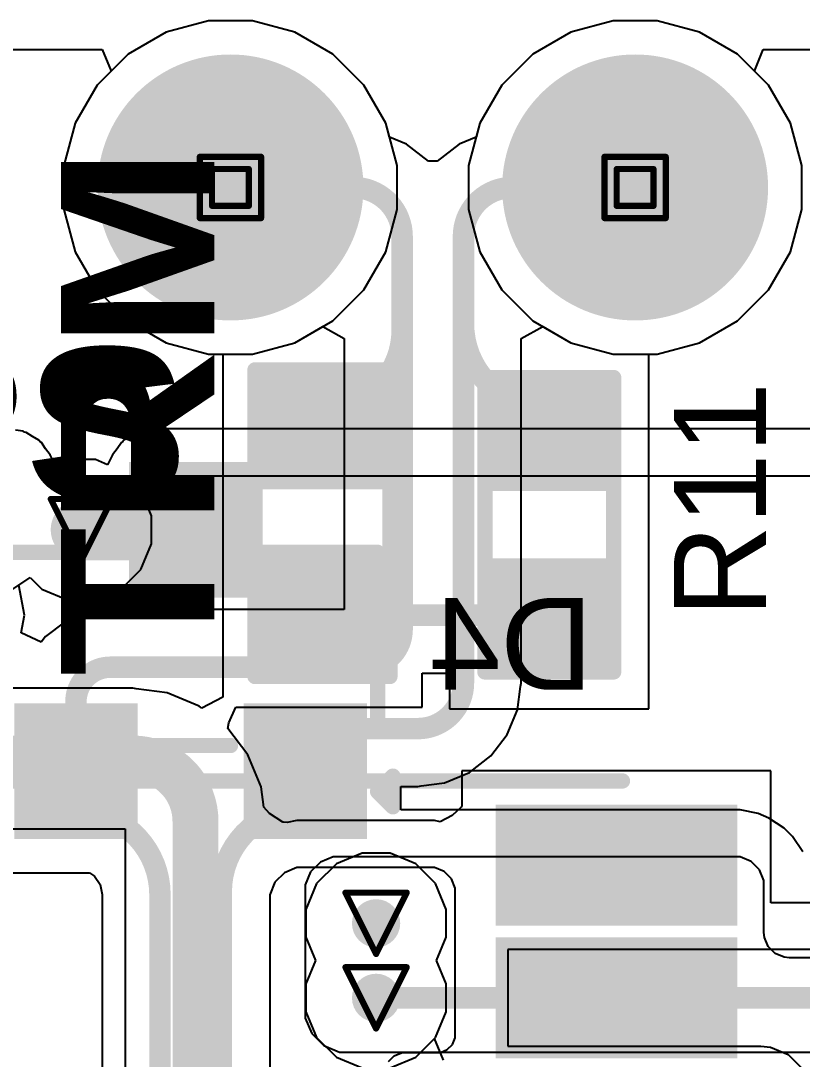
# Model space of a CAD drawing. Header units: inches. Extents: x -5 to 234, y -4 to 104.
# Drawn here: x 14.47 to 20.94, y 26.71 to 35.32 of the extents above; entities that cross this region are included whole.
import ezdxf

# ---------------------------------------------------------------- set-up
doc = ezdxf.new("R2010")
doc.units = ezdxf.units.IN
for name, color, linetype in [('Bottom Layer', 5, 'Continuous'), ('Bottom Overlay', 54, 'Continuous'), ('Bottom Paste', 16, 'Continuous'), ('Bottom Solder', 6, 'Continuous'), ('Drill Drawing', 1, 'Continuous'), ('GND', 16, 'Continuous'), ('Multi-Layer', 9, 'Continuous'), ('Pad Holes', 156, 'Continuous'), ('POWER', 76, 'Continuous'), ('Top Layer', 1, 'Continuous'), ('Top Overlay', 2, 'Continuous'), ('Top Paste', 8, 'Continuous'), ('Top Solder', 216, 'Continuous'), ('Via Holes', 16, 'Continuous')]:
    doc.layers.add(name, color=color, linetype=linetype)
doc.styles.add('Arial', font='', dxfattribs={"height": 0.2})
doc.styles.add('Arial Black_Bold', font='', dxfattribs={"height": 0.2})
doc.styles.get('Arial').set_extended_font_data('Arial')
doc.styles.get('Arial Black_Bold').set_extended_font_data('Arial Black', bold=True)

# ---------------------------------------------------------------- blocks, each defined once
blk = doc.blocks.new('S______B______11')
at = {"layer": 'Top Layer'}
for points in [[(-1.143, -0.4445), (-1.143, 0.4445), (-0.381, 0.4445), (-0.381, -0.4445)], [(0.381, -0.4445), (0.381, 0.4445), (1.143, 0.4445), (1.143, -0.4445)]]:
    blk.add_hatch(color=1, dxfattribs=at).paths.add_polyline_path(points)
at = {"layer": 'Top Paste'}
for points in [[(-1.143, -0.4445), (-1.143, 0.4445), (-0.381, 0.4445), (-0.381, -0.4445)], [(0.381, -0.4445), (0.381, 0.4445), (1.143, 0.4445), (1.143, -0.4445)]]:
    blk.add_hatch(color=8, dxfattribs=at).paths.add_polyline_path(points)
at = {"layer": 'Top Solder'}
for points in [[(-1.2446, -0.5461), (-1.2446, 0.5461), (-0.2794, 0.5461), (-0.2794, -0.5461)], [(0.2794, -0.5461), (0.2794, 0.5461), (1.2446, 0.5461), (1.2446, -0.5461)]]:
    blk.add_hatch(color=216, dxfattribs=at).paths.add_polyline_path(points)
at = {"layer": 'Top Overlay', "const_width": 0.127}
for points in [[(-1.27, -0.5588), (-1.27, 0.5588)], [(1.27, 0.5588), (-1.27, 0.5588)], [(1.27, -0.5588), (1.27, 0.5588)], [(1.27, -0.5588), (-1.27, -0.5588)]]:
    blk.add_lwpolyline(points, dxfattribs=at)
at = {"layer": 'Top Overlay', "const_width": 0.0635}
for points in [[(-1.30175, 0.5588, 1), (-1.23825, 0.5588, 1)], [(-1.30175, 0.5588, 1), (-1.23825, 0.5588, 1)], [(1.23825, 0.5588, 1), (1.30175, 0.5588, 1)], [(1.23825, 0.5588, 1), (1.30175, 0.5588, 1)], [(-1.30175, -0.5588, 1), (-1.23825, -0.5588, 1)], [(-1.30175, -0.5588, 1), (-1.23825, -0.5588, 1)], [(1.23825, -0.5588, 1), (1.30175, -0.5588, 1)], [(1.23825, -0.5588, 1), (1.30175, -0.5588, 1)]]:
    blk.add_lwpolyline(points, format="xyb", close=True, dxfattribs=at)
blk = doc.blocks.new('ATGM336H_6N_74_16')
at = {"layer": 'Top Layer'}
for points in [[(5.75, 4), (3.95, 4), (3.95, 4.8), (5.75, 4.8)], [(5.75, 2.9), (3.95, 2.9), (3.95, 3.7), (5.75, 3.7)]]:
    blk.add_hatch(color=1, dxfattribs=at).paths.add_polyline_path(points)
at = {"layer": 'Top Paste'}
for points in [[(5.75, 4), (3.95, 4), (3.95, 4.8), (5.75, 4.8)], [(5.75, 2.9), (3.95, 2.9), (3.95, 3.7), (5.75, 3.7)]]:
    blk.add_hatch(color=8, dxfattribs=at).paths.add_polyline_path(points)
at = {"layer": 'Top Solder'}
for points in [[(5.8516, 3.8984), (3.8484, 3.8984), (3.8484, 4.9016), (5.8516, 4.9016)], [(5.8516, 2.7984), (3.8484, 2.7984), (3.8484, 3.8016), (5.8516, 3.8016)]]:
    blk.add_hatch(color=216, dxfattribs=at).paths.add_polyline_path(points)
at = {"layer": 'Top Overlay', "const_width": 0.127}
blk.add_lwpolyline([(-4.9, 5.0968), (4.9, 5.0968)], dxfattribs=at)
at = {"layer": 'Top Overlay', "const_width": 0.0635}
blk.add_lwpolyline([(4.8683, 5.0968, 1), (4.9318, 5.0968, 1)], format="xyb", close=True, dxfattribs=at)
blk = doc.blocks.new('R___0603_56')
at = {"layer": 'Top Layer'}
for points in [[(-0.381, 0.4445), (-0.381, -0.4445), (-1.143, -0.4445), (-1.143, 0.4445)], [(1.143, 0.4445), (1.143, -0.4445), (0.381, -0.4445), (0.381, 0.4445)]]:
    blk.add_hatch(color=1, dxfattribs=at).paths.add_polyline_path(points)
at = {"layer": 'Top Paste'}
for points in [[(-0.381, 0.4445), (-0.381, -0.4445), (-1.143, -0.4445), (-1.143, 0.4445)], [(1.143, 0.4445), (1.143, -0.4445), (0.381, -0.4445), (0.381, 0.4445)]]:
    blk.add_hatch(color=8, dxfattribs=at).paths.add_polyline_path(points)
at = {"layer": 'Top Solder'}
for points in [[(-0.2794, 0.5461), (-0.2794, -0.5461), (-1.2446, -0.5461), (-1.2446, 0.5461)], [(1.2446, 0.5461), (1.2446, -0.5461), (0.2794, -0.5461), (0.2794, 0.5461)]]:
    blk.add_hatch(color=216, dxfattribs=at).paths.add_polyline_path(points)
at = {"layer": 'Top Overlay', "const_width": 0.127}
for points in [[(-1.2192, 0.5334), (-1.2192, -0.5334)], [(-1.2192, 0.5334), (1.2192, 0.5334)], [(1.2192, 0.5334), (1.2192, -0.5334)], [(-1.2192, -0.5334), (1.2192, -0.5334)]]:
    blk.add_lwpolyline(points, dxfattribs=at)
at = {"layer": 'Top Overlay', "const_width": 0.0635}
for points in [[(-1.25095, 0.5334, 1), (-1.18745, 0.5334, 1)], [(-1.25095, 0.5334, 1), (-1.18745, 0.5334, 1)], [(1.18745, 0.5334, 1), (1.25095, 0.5334, 1)], [(1.18745, 0.5334, 1), (1.25095, 0.5334, 1)], [(-1.25095, -0.5334, 1), (-1.18745, -0.5334, 1)], [(-1.25095, -0.5334, 1), (-1.18745, -0.5334, 1)], [(1.18745, -0.5334, 1), (1.25095, -0.5334, 1)], [(1.18745, -0.5334, 1), (1.25095, -0.5334, 1)]]:
    blk.add_lwpolyline(points, format="xyb", close=True, dxfattribs=at)
blk = doc.blocks.new('0_5___T____P___84')
at = {"layer": 'Bottom Layer'}
h = blk.add_hatch(color=5, dxfattribs=at)
edge = h.paths.add_edge_path()
edge.add_arc((0, 0), 1, 0, 360)
at = {"layer": 'Bottom Solder'}
h = blk.add_hatch(color=6, dxfattribs=at)
edge = h.paths.add_edge_path()
edge.add_arc((0, 0), 1.1016, 0, 360)
at = {"layer": 'GND'}
h = blk.add_hatch(color=16, dxfattribs=at)
edge = h.paths.add_edge_path()
edge.add_arc((0, 0), 1, 0, 360)
at = {"layer": 'Multi-Layer'}
h = blk.add_hatch(color=9, dxfattribs=at)
edge = h.paths.add_edge_path()
edge.add_arc((0, 0), 1, 0, 360)
at = {"layer": 'Pad Holes'}
h = blk.add_hatch(color=7, dxfattribs=at)
edge = h.paths.add_edge_path()
edge.add_arc((0, 0), 0.5, 0, 360)
at = {"layer": 'POWER'}
h = blk.add_hatch(color=76, dxfattribs=at)
edge = h.paths.add_edge_path()
edge.add_arc((0, 0), 1, 0, 360)
at = {"layer": 'Top Layer'}
h = blk.add_hatch(color=1, dxfattribs=at)
edge = h.paths.add_edge_path()
edge.add_arc((0, 0), 1, 0, 360)
at = {"layer": 'Top Solder'}
h = blk.add_hatch(color=216, dxfattribs=at)
edge = h.paths.add_edge_path()
edge.add_arc((0, 0), 1.1016, 0, 360)
blk = doc.blocks.new('0_5___T____P___85')
at = {"layer": 'Bottom Layer'}
h = blk.add_hatch(color=5, dxfattribs=at)
edge = h.paths.add_edge_path()
edge.add_arc((0, 0), 1, 0, 360)
at = {"layer": 'Bottom Solder'}
h = blk.add_hatch(color=6, dxfattribs=at)
edge = h.paths.add_edge_path()
edge.add_arc((0, 0), 1.1016, 0, 360)
at = {"layer": 'GND'}
h = blk.add_hatch(color=16, dxfattribs=at)
edge = h.paths.add_edge_path()
edge.add_arc((0, 0), 1, 0, 360)
at = {"layer": 'Multi-Layer'}
h = blk.add_hatch(color=9, dxfattribs=at)
edge = h.paths.add_edge_path()
edge.add_arc((0, 0), 1, 0, 360)
at = {"layer": 'Pad Holes'}
h = blk.add_hatch(color=7, dxfattribs=at)
edge = h.paths.add_edge_path()
edge.add_arc((0, 0), 0.5, 0, 360)
at = {"layer": 'POWER'}
h = blk.add_hatch(color=76, dxfattribs=at)
edge = h.paths.add_edge_path()
edge.add_arc((0, 0), 1, 0, 360)
at = {"layer": 'Top Layer'}
h = blk.add_hatch(color=1, dxfattribs=at)
edge = h.paths.add_edge_path()
edge.add_arc((0, 0), 1, 0, 360)
at = {"layer": 'Top Solder'}
h = blk.add_hatch(color=216, dxfattribs=at)
edge = h.paths.add_edge_path()
edge.add_arc((0, 0), 1.1016, 0, 360)
blk = doc.blocks.new('SOT_23_B_119')
at = {"layer": 'Bottom Layer'}
for points in [[(-1.36, 1.46), (-0.54, 1.46), (-0.54, 0.54), (-1.36, 0.54)], [(0.54, 1.46), (1.36, 1.46), (1.36, 0.54), (0.54, 0.54)], [(-0.41, -0.54), (0.41, -0.54), (0.41, -1.46), (-0.41, -1.46)]]:
    blk.add_hatch(color=5, dxfattribs=at).paths.add_polyline_path(points)
at = {"layer": 'Bottom Paste'}
for points in [[(-1.36, 1.46), (-0.54, 1.46), (-0.54, 0.54), (-1.36, 0.54)], [(0.54, 1.46), (1.36, 1.46), (1.36, 0.54), (0.54, 0.54)], [(-0.41, -0.54), (0.41, -0.54), (0.41, -1.46), (-0.41, -1.46)]]:
    blk.add_hatch(color=16, dxfattribs=at).paths.add_polyline_path(points)
at = {"layer": 'Bottom Solder'}
for points in [[(-1.4616, 1.5616), (-0.4384, 1.5616), (-0.4384, 0.4384), (-1.4616, 0.4384)], [(0.4384, 1.5616), (1.4616, 1.5616), (1.4616, 0.4384), (0.4384, 0.4384)], [(-0.5116, -0.4384), (0.5116, -0.4384), (0.5116, -1.5616), (-0.5116, -1.5616)]]:
    blk.add_hatch(color=6, dxfattribs=at).paths.add_polyline_path(points)
at = {"layer": 'Bottom Overlay', "const_width": 0.127}
for points in [[(-1.6764, 1.2954), (-1.6764, 1.0414)], [(-1.5494, 1.1684), (-1.6764, 1.2954)], [(-1.5494, 1.1684), (-1.6764, 1.0414)], [(0.3302, 0.7874), (-0.3302, 0.7874)], [(-1.5494, -0.8128), (-1.5494, 0.5842)], [(1.5494, 0.5842), (1.5494, -0.8128)], [(-0.5588, -0.8128), (-1.5494, -0.8128)], [(1.5494, -0.8128), (0.5588, -0.8128)]]:
    blk.add_lwpolyline(points, dxfattribs=at)
at = {"layer": 'Bottom Overlay', "const_width": 0.0635}
for points in [[(-1.7082, 1.2954, 1), (-1.6446, 1.2954, 1)], [(-1.7082, 1.2954, 1), (-1.6446, 1.2954, 1)], [(-1.5812, 1.1684, 1), (-1.5176, 1.1684, 1)], [(-1.5812, 1.1684, 1), (-1.5176, 1.1684, 1)], [(-1.7082, 1.0414, 1), (-1.6446, 1.0414, 1)], [(-1.7082, 1.0414, 1), (-1.6446, 1.0414, 1)], [(-0.3619, 0.7874, 1), (-0.2984, 0.7874, 1)], [(0.2984, 0.7874, 1), (0.3619, 0.7874, 1)], [(-1.5812, 0.5842, 1), (-1.5177, 0.5842, 1)], [(1.5177, 0.5842, 1), (1.5812, 0.5842, 1)], [(-1.5812, -0.8128, 1), (-1.5176, -0.8128, 1)], [(-1.5812, -0.8128, 1), (-1.5176, -0.8128, 1)], [(-0.5905, -0.8128, 1), (-0.5271, -0.8128, 1)], [(0.5271, -0.8128, 1), (0.5905, -0.8128, 1)], [(1.5176, -0.8128, 1), (1.5812, -0.8128, 1)], [(1.5176, -0.8128, 1), (1.5812, -0.8128, 1)]]:
    blk.add_lwpolyline(points, format="xyb", close=True, dxfattribs=at)

msp = doc.modelspace()

# ---------------------------------------------------------------- hatches: boundary and pattern name
at = {"layer": 'Bottom Layer'}
h = msp.add_hatch(color=5, dxfattribs=at)
edge = h.paths.add_edge_path()
edge.add_arc((14.97, 31.099), 0.2, 0, 360)
h = msp.add_hatch(color=5, dxfattribs=at)
edge = h.paths.add_edge_path()
edge.add_arc((17.4117, 27.8384), 0.2, 0, 360)
h = msp.add_hatch(color=5, dxfattribs=at)
edge = h.paths.add_edge_path()
edge.add_arc((17.4117, 27.221), 0.2, 0, 360)
at = {"layer": 'GND'}
h = msp.add_hatch(color=16, dxfattribs=at)
edge = h.paths.add_edge_path()
edge.add_arc((14.97, 31.099), 0.2, 0, 360)
h = msp.add_hatch(color=16, dxfattribs=at)
edge = h.paths.add_edge_path()
edge.add_arc((17.4117, 27.8384), 0.2, 0, 360)
h = msp.add_hatch(color=16, dxfattribs=at)
edge = h.paths.add_edge_path()
edge.add_arc((17.4117, 27.221), 0.2, 0, 360)
at = {"layer": 'POWER'}
h = msp.add_hatch(color=76, dxfattribs=at)
edge = h.paths.add_edge_path()
edge.add_arc((14.97, 31.099), 0.2, 0, 360)
h = msp.add_hatch(color=76, dxfattribs=at)
edge = h.paths.add_edge_path()
edge.add_arc((17.4117, 27.8384), 0.2, 0, 360)
h = msp.add_hatch(color=76, dxfattribs=at)
edge = h.paths.add_edge_path()
edge.add_arc((17.4117, 27.221), 0.2, 0, 360)
at = {"layer": 'Top Layer'}
h = msp.add_hatch(color=1, dxfattribs=at)
edge = h.paths.add_edge_path()
edge.add_arc((14.97, 31.099), 0.2, 0, 360)
h = msp.add_hatch(color=1, dxfattribs=at)
edge = h.paths.add_edge_path()
edge.add_arc((17.4117, 27.8384), 0.2, 0, 360)
h = msp.add_hatch(color=1, dxfattribs=at)
edge = h.paths.add_edge_path()
edge.add_arc((17.4117, 27.221), 0.2, 0, 360)
at = {"layer": 'Via Holes'}
h = msp.add_hatch(color=7, dxfattribs=at)
edge = h.paths.add_edge_path()
edge.add_arc((14.97, 31.099), 0.1, 0, 360)
h = msp.add_hatch(color=7, dxfattribs=at)
edge = h.paths.add_edge_path()
edge.add_arc((17.4117, 27.8384), 0.1, 0, 360)
h = msp.add_hatch(color=7, dxfattribs=at)
edge = h.paths.add_edge_path()
edge.add_arc((17.4117, 27.221), 0.1, 0, 360)

# ---------------------------------------------------------------- linework, layer by layer
at = {"layer": 'Bottom Layer'}
for p, q in [((16.0234, 35.3154), (15.6722, 35.2213)), ((16.387, 35.3154), (16.0234, 35.3154)), ((16.7382, 35.2213), (16.387, 35.3154)), ((19.3762, 35.3154), (19.025, 35.2213)), ((19.7398, 35.3154), (19.3762, 35.3154)), ((20.091, 35.2213), (19.7398, 35.3154)), ((15.6722, 35.2213), (15.3572, 35.0395)), ((17.0532, 35.0395), (16.7382, 35.2213)), ((19.025, 35.2213), (18.71, 35.0395)), ((20.406, 35.0395), (20.091, 35.2213)), ((15.3572, 35.0395), (15.1001, 34.7824)), ((17.3103, 34.7824), (17.0532, 35.0395)), ((18.71, 35.0395), (18.4529, 34.7824)), ((20.6631, 34.7824), (20.406, 35.0395)), ((15.1001, 34.7824), (14.9183, 34.4674)), ((17.4921, 34.4674), (17.3103, 34.7824)), ((18.4529, 34.7824), (18.2711, 34.4674)), ((20.8449, 34.4674), (20.6631, 34.7824)), ((14.9183, 34.4674), (14.8242, 34.1162)), ((17.5232, 34.3514), (17.4921, 34.4674)), ((18.2711, 34.4674), (18.24, 34.3514)), ((20.939, 34.1162), (20.8449, 34.4674)), ((17.6631, 34.2934), (17.5232, 34.3514)), ((18.24, 34.3514), (18.1001, 34.2934)), ((17.8462, 34.153), (17.6631, 34.2934)), ((18.1001, 34.2934), (17.917, 34.153)), ((14.8242, 34.1162), (14.8242, 33.7526)), ((17.917, 34.153), (17.8462, 34.153)), ((20.939, 33.7526), (20.939, 34.1162)), ((14.8242, 33.7526), (14.9183, 33.4014)), ((20.8449, 33.4014), (20.939, 33.7526)), ((14.9183, 33.4014), (15.1001, 33.0864)), ((20.6631, 33.0864), (20.8449, 33.4014)), ((15.1001, 33.0864), (15.3572, 32.8293)), ((20.406, 32.8293), (20.6631, 33.0864)), ((15.3572, 32.8293), (15.6722, 32.6475)), ((16.7382, 32.6475), (16.9707, 32.7817)), ((16.9707, 32.7817), (17.1485, 32.6837)), ((18.6147, 32.6837), (18.7925, 32.7817)), ((18.7925, 32.7817), (19.025, 32.6475)), ((20.091, 32.6475), (20.406, 32.8293)), ((15.6722, 32.6475), (16.0234, 32.5534)), ((16.387, 32.5534), (16.7382, 32.6475)), ((17.1485, 32.6837), (17.1485, 30.4394)), ((18.6147, 29.829), (18.6147, 32.6837)), ((19.025, 32.6475), (19.3762, 32.5534)), ((19.7398, 32.5534), (20.091, 32.6475)), ((16.0234, 32.5534), (16.387, 32.5534)), ((19.3762, 32.5534), (19.7398, 32.5534)), ((14.4998, 30.3913), (14.4506, 30.639)), ((14.4705, 30.2437), (14.4998, 30.3913)), ((15.0128, 30.4107), (14.8292, 30.3347)), ((15.1698, 30.4314), (15.0128, 30.4107)), ((15.2099, 30.4394), (15.1698, 30.4314)), ((17.1485, 30.4394), (15.2099, 30.4394)), ((14.8292, 30.3347), (14.6716, 30.2137)), ((14.6368, 30.1684), (14.4705, 30.2437)), ((14.6716, 30.2137), (14.6368, 30.1684)), ((18.5837, 29.6078), (18.6091, 29.8009)), ((18.6091, 29.8009), (18.6147, 29.829)), ((18.4983, 29.4017), (18.5837, 29.6078)), ((18.3625, 29.2247), (18.4983, 29.4017)), ((18.1855, 29.0889), (18.3625, 29.2247)), ((17.9794, 29.0036), (18.1855, 29.0889)), ((17.7864, 28.9781), (17.9794, 29.0036)), ((17.616, 28.7779), (17.616, 28.9725)), ((17.616, 28.9725), (17.7582, 28.9725)), ((17.7582, 28.9725), (17.7864, 28.9781)), ((20.3786, 28.7779), (17.616, 28.7779)), ((20.4276, 28.7779), (20.3786, 28.7779)), ((20.3786, 28.7779), (20.3786, 28.7779)), ((20.5762, 28.7483), (20.4276, 28.7779)), ((20.6667, 28.7108), (20.5762, 28.7483)), ((20.7927, 28.6266), (20.6667, 28.7108)), ((20.862, 28.5573), (20.7927, 28.6266)), ((20.9462, 28.4313), (20.862, 28.5573)), ((17.0557, 28.3894), (16.9498, 28.3456)), ((17.113, 28.3894), (17.0557, 28.3894)), ((20.3786, 28.3894), (17.113, 28.3894)), ((20.4276, 28.3894), (20.3786, 28.3894)), ((20.3786, 28.3894), (20.3786, 28.3894)), ((20.5181, 28.3519), (20.4276, 28.3894)), ((16.9498, 28.3456), (16.8688, 28.2646)), ((20.5873, 28.2827), (20.5181, 28.3519)), ((14.134, 28.258), (15.0361, 28.258)), ((15.0361, 28.258), (15.0789, 28.2294)), ((15.0789, 28.2294), (15.126, 28.1588)), ((16.8688, 28.2646), (16.825, 28.1587)), ((20.6248, 28.1922), (20.5873, 28.2827)), ((15.126, 28.1588), (15.1422, 28.0773)), ((16.825, 28.1587), (16.825, 28.1014)), ((20.6248, 28.1432), (20.6248, 28.1922)), ((20.6248, 27.7622), (20.6248, 28.1432)), ((15.1422, 28.0773), (15.1419, 28.0756)), ((15.1419, 28.0756), (15.1419, 19.7256)), ((16.825, 28.1014), (16.825, 28.1014)), ((16.825, 28.1014), (16.825, 27.1242)), ((20.6288, 27.7215), (20.6248, 27.7622)), ((20.6248, 27.7622), (20.6248, 27.7622)), ((20.66, 27.6463), (20.6288, 27.7215)), ((20.7175, 27.5887), (20.66, 27.6463)), ((20.7927, 27.5576), (20.7175, 27.5887)), ((20.8334, 27.5536), (20.7927, 27.5576)), ((26.2359, 27.5536), (20.8334, 27.5536)), ((16.825, 27.1242), (16.825, 27.0541)), ((16.825, 27.0541), (16.8787, 26.9245)), ((16.8787, 26.9245), (16.9779, 26.8253)), ((16.9779, 26.8253), (17.1075, 26.7716)), ((17.1075, 26.7716), (17.1776, 26.7716)), ((17.1776, 26.7716), (17.1776, 26.7716)), ((17.1776, 26.7716), (24.9174, 26.7716))]:
    msp.add_line(p, q, dxfattribs=at)
for points, const_width in [([(16.2052, 33.9344), (17.2212, 33.9344)], 0.1778), ([(18.542, 33.9344), (19.558, 33.9344)], 0.1778), ([(17.6276, 30.2731), (17.6276, 33.528)], 0.1778), ([(18.1356, 29.829), (18.1356, 33.528)], 0.1778), ([(14.97, 31.099), (15.875, 31.099)], 0.508), ([(15.2099, 29.9603), (17.3148, 29.9603)], 0.1778), ([(14.925, 29.099), (14.925, 29.6754)], 0.1778), ([(16.825, 29.099), (17.1776, 29.4516)], 0.1778), ([(17.1776, 29.4516), (17.7582, 29.4516)], 0.1778), ([(14.925, 29.099), (15.1676, 28.7279)], 0.1778), ([(16.5039, 28.7279), (16.825, 29.099)], 0.1778), ([(16.4182, 28.6662), (16.5039, 28.7279)], 0.1778), ([(15.621, 19.7256), (15.621, 28.0756)], 0.1778), ([(16.129, 19.7256), (16.129, 28.1014)], 0.1778), ([(17.4117, 27.221), (23.499, 27.221)], 0.1778)]:
    msp.add_lwpolyline(points, dxfattribs=dict(at, const_width=const_width))
for points, const_width in [([(16.1608, 33.9344, 1), (16.2496, 33.9344, 1)], 0.0889), ([(17.1768, 33.9344, 1), (17.2657, 33.9344, 1)], 0.0889), ([(17.1768, 33.9344, 1), (17.2657, 33.9344, 1)], 0.0889), ([(18.4975, 33.9344, 1), (18.5864, 33.9344, 1)], 0.0889), ([(18.4975, 33.9344, 1), (18.5864, 33.9344, 1)], 0.0889), ([(19.5135, 33.9344, 1), (19.6025, 33.9344, 1)], 0.0889), ([(17.5831, 33.528, 1), (17.672, 33.528, 1)], 0.0889), ([(17.5831, 33.528, 1), (17.672, 33.528, 1)], 0.0889), ([(18.0911, 33.528, 1), (18.1801, 33.528, 1)], 0.0889), ([(18.0911, 33.528, 1), (18.1801, 33.528, 1)], 0.0889), ([(14.843, 31.099, 1), (15.097, 31.099, 1)], 0.254), ([(15.748, 31.099, 1), (16.002, 31.099, 1)], 0.254), ([(17.5831, 30.2731, 1), (17.672, 30.2731, 1)], 0.0889), ([(17.5831, 30.2731, 1), (17.672, 30.2731, 1)], 0.0889), ([(15.1654, 29.9603, 1), (15.2543, 29.9603, 1)], 0.0889), ([(15.1654, 29.9603, 1), (15.2543, 29.9603, 1)], 0.0889), ([(17.2703, 29.9603, 1), (17.3592, 29.9603, 1)], 0.0889), ([(17.2703, 29.9603, 1), (17.3592, 29.9603, 1)], 0.0889), ([(18.0911, 29.829, 1), (18.1801, 29.829, 1)], 0.0889), ([(18.0911, 29.829, 1), (18.1801, 29.829, 1)], 0.0889), ([(14.8805, 29.6754, 1), (14.9694, 29.6754, 1)], 0.0889), ([(14.8805, 29.6754, 1), (14.9694, 29.6754, 1)], 0.0889), ([(17.1332, 29.4516, 1), (17.2221, 29.4516, 1)], 0.0889), ([(17.1332, 29.4516, 1), (17.2221, 29.4516, 1)], 0.0889), ([(17.7138, 29.4516, 1), (17.8027, 29.4516, 1)], 0.0889), ([(17.7138, 29.4516, 1), (17.8027, 29.4516, 1)], 0.0889), ([(14.8805, 29.099, 1), (14.9694, 29.099, 1)], 0.0889), ([(14.8805, 29.099, 1), (14.9694, 29.099, 1)], 0.0889), ([(16.7806, 29.099, 1), (16.8695, 29.099, 1)], 0.0889), ([(16.7806, 29.099, 1), (16.8695, 29.099, 1)], 0.0889), ([(15.1232, 28.7279, 1), (15.2121, 28.7279, 1)], 0.0889), ([(15.1232, 28.7279, 1), (15.2121, 28.7279, 1)], 0.0889), ([(16.3738, 28.6662, 1), (16.4627, 28.6662, 1)], 0.0889), ([(16.3738, 28.6662, 1), (16.4627, 28.6662, 1)], 0.0889), ([(16.4594, 28.7279, 1), (16.5483, 28.7279, 1)], 0.0889), ([(16.4594, 28.7279, 1), (16.5483, 28.7279, 1)], 0.0889), ([(15.5765, 28.0756, 1), (15.6654, 28.0756, 1)], 0.0889), ([(15.5765, 28.0756, 1), (15.6654, 28.0756, 1)], 0.0889), ([(16.0846, 28.1014, 1), (16.1734, 28.1014, 1)], 0.0889), ([(16.0846, 28.1014, 1), (16.1734, 28.1014, 1)], 0.0889), ([(17.3672, 27.221, 1), (17.4562, 27.221, 1)], 0.0889)]:
    msp.add_lwpolyline(points, format="xyb", close=True, dxfattribs=dict(at, const_width=const_width))
at = {"layer": 'Bottom Layer', "const_width": 0.1778}
for points in [[(17.2212, 33.9344, -0.414214), (17.6276, 33.528)], [(18.1356, 33.528, -0.414214), (18.542, 33.9344)], [(17.6276, 30.2731, -0.414214), (17.3148, 29.9603)], [(14.925, 29.6754, -0.414214), (15.2099, 29.9603)], [(18.1356, 29.829, -0.414214), (17.7582, 29.4516)], [(15.1676, 28.7279, -0.313366), (15.621, 28.0756)], [(16.129, 28.1014, -0.241161), (16.4182, 28.6662)]]:
    msp.add_lwpolyline(points, format="xyb", dxfattribs=at)
at = {"layer": 'Drill Drawing', "const_width": 0.0508}
for points in [[(15.9512, 34.1884), (16.4592, 34.1884)], [(15.9512, 33.6804), (15.9512, 34.1884)], [(16.4592, 33.6804), (16.4592, 34.1884)], [(19.304, 34.1884), (19.812, 34.1884)], [(19.304, 33.6804), (19.304, 34.1884)], [(19.812, 33.6804), (19.812, 34.1884)], [(16.0528, 34.0868), (16.3576, 34.0868)], [(16.0528, 33.782), (16.0528, 34.0868)], [(16.3576, 33.782), (16.3576, 34.0868)], [(19.4056, 34.0868), (19.7104, 34.0868)], [(19.4056, 33.782), (19.4056, 34.0868)], [(19.7104, 33.782), (19.7104, 34.0868)], [(16.0528, 33.782), (16.3576, 33.782)], [(19.4056, 33.782), (19.7104, 33.782)], [(15.9512, 33.6804), (16.4592, 33.6804)], [(19.304, 33.6804), (19.812, 33.6804)], [(14.716, 31.353), (15.224, 31.353)], [(14.716, 31.353), (14.97, 30.845)], [(14.97, 30.845), (15.224, 31.353)], [(17.1577, 28.0924), (17.6657, 28.0924)], [(17.1577, 28.0924), (17.4117, 27.5844)], [(17.4117, 27.5844), (17.6657, 28.0924)], [(17.1577, 27.475), (17.6657, 27.475)], [(17.1577, 27.475), (17.4117, 26.967)], [(17.4117, 26.967), (17.6657, 27.475)]]:
    msp.add_lwpolyline(points, dxfattribs=at)
at = {"layer": 'Drill Drawing', "const_width": 0.0254}
for points in [[(15.9385, 34.1884, 1), (15.9639, 34.1884, 1)], [(15.9385, 34.1884, 1), (15.9639, 34.1884, 1)], [(16.4465, 34.1884, 1), (16.4719, 34.1884, 1)], [(16.4465, 34.1884, 1), (16.4719, 34.1884, 1)], [(19.2913, 34.1884, 1), (19.3167, 34.1884, 1)], [(19.2913, 34.1884, 1), (19.3167, 34.1884, 1)], [(19.7993, 34.1884, 1), (19.8247, 34.1884, 1)], [(19.7993, 34.1884, 1), (19.8247, 34.1884, 1)], [(16.0401, 34.0868, 1), (16.0655, 34.0868, 1)], [(16.0401, 34.0868, 1), (16.0655, 34.0868, 1)], [(16.3449, 34.0868, 1), (16.3703, 34.0868, 1)], [(16.3449, 34.0868, 1), (16.3703, 34.0868, 1)], [(19.3929, 34.0868, 1), (19.4183, 34.0868, 1)], [(19.3929, 34.0868, 1), (19.4183, 34.0868, 1)], [(19.6977, 34.0868, 1), (19.7231, 34.0868, 1)], [(19.6977, 34.0868, 1), (19.7231, 34.0868, 1)], [(16.0401, 33.782, 1), (16.0655, 33.782, 1)], [(16.0401, 33.782, 1), (16.0655, 33.782, 1)], [(16.3449, 33.782, 1), (16.3703, 33.782, 1)], [(16.3449, 33.782, 1), (16.3703, 33.782, 1)], [(19.3929, 33.782, 1), (19.4183, 33.782, 1)], [(19.3929, 33.782, 1), (19.4183, 33.782, 1)], [(19.6977, 33.782, 1), (19.7231, 33.782, 1)], [(19.6977, 33.782, 1), (19.7231, 33.782, 1)], [(15.9385, 33.6804, 1), (15.9639, 33.6804, 1)], [(15.9385, 33.6804, 1), (15.9639, 33.6804, 1)], [(16.4465, 33.6804, 1), (16.4719, 33.6804, 1)], [(16.4465, 33.6804, 1), (16.4719, 33.6804, 1)], [(19.2913, 33.6804, 1), (19.3167, 33.6804, 1)], [(19.2913, 33.6804, 1), (19.3167, 33.6804, 1)], [(19.7993, 33.6804, 1), (19.8247, 33.6804, 1)], [(19.7993, 33.6804, 1), (19.8247, 33.6804, 1)], [(14.7033, 31.353, 1), (14.7287, 31.353, 1)], [(14.7033, 31.353, 1), (14.7287, 31.353, 1)], [(15.2113, 31.353, 1), (15.2367, 31.353, 1)], [(15.2113, 31.353, 1), (15.2367, 31.353, 1)], [(14.9573, 30.845, 1), (14.9827, 30.845, 1)], [(14.9573, 30.845, 1), (14.9827, 30.845, 1)], [(17.145, 28.0924, 1), (17.1704, 28.0924, 1)], [(17.145, 28.0924, 1), (17.1704, 28.0924, 1)], [(17.653, 28.0924, 1), (17.6784, 28.0924, 1)], [(17.653, 28.0924, 1), (17.6784, 28.0924, 1)], [(17.399, 27.5844, 1), (17.4244, 27.5844, 1)], [(17.399, 27.5844, 1), (17.4244, 27.5844, 1)], [(17.145, 27.475, 1), (17.1704, 27.475, 1)], [(17.145, 27.475, 1), (17.1704, 27.475, 1)], [(17.653, 27.475, 1), (17.6784, 27.475, 1)], [(17.653, 27.475, 1), (17.6784, 27.475, 1)], [(17.399, 26.967, 1), (17.4244, 26.967, 1)], [(17.399, 26.967, 1), (17.4244, 26.967, 1)]]:
    msp.add_lwpolyline(points, format="xyb", close=True, dxfattribs=at)
at = {"layer": 'GND'}
for p, q in [((16.0234, 35.3154), (15.6722, 35.2213)), ((16.387, 35.3154), (16.0234, 35.3154)), ((16.7382, 35.2213), (16.387, 35.3154)), ((19.3762, 35.3154), (19.025, 35.2213)), ((19.7398, 35.3154), (19.3762, 35.3154)), ((20.091, 35.2213), (19.7398, 35.3154)), ((15.6722, 35.2213), (15.3572, 35.0395)), ((17.0532, 35.0395), (16.7382, 35.2213)), ((19.025, 35.2213), (18.71, 35.0395)), ((20.406, 35.0395), (20.091, 35.2213)), ((15.3572, 35.0395), (15.1001, 34.7824)), ((17.3103, 34.7824), (17.0532, 35.0395)), ((18.71, 35.0395), (18.4529, 34.7824)), ((20.6631, 34.7824), (20.406, 35.0395)), ((15.1001, 34.7824), (14.9183, 34.4674)), ((17.4921, 34.4674), (17.3103, 34.7824)), ((18.4529, 34.7824), (18.2711, 34.4674)), ((20.8449, 34.4674), (20.6631, 34.7824)), ((14.9183, 34.4674), (14.8242, 34.1162)), ((17.5862, 34.1162), (17.4921, 34.4674)), ((18.2711, 34.4674), (18.177, 34.1162)), ((20.939, 34.1162), (20.8449, 34.4674)), ((14.8242, 34.1162), (14.8242, 33.7526)), ((17.5862, 33.7526), (17.5862, 34.1162)), ((18.177, 34.1162), (18.177, 33.7526)), ((20.939, 33.7526), (20.939, 34.1162)), ((14.8242, 33.7526), (14.9183, 33.4014)), ((17.4921, 33.4014), (17.5862, 33.7526)), ((18.177, 33.7526), (18.2711, 33.4014)), ((20.8449, 33.4014), (20.939, 33.7526)), ((14.9183, 33.4014), (15.1001, 33.0864)), ((17.3103, 33.0864), (17.4921, 33.4014)), ((18.2711, 33.4014), (18.4529, 33.0864)), ((20.6631, 33.0864), (20.8449, 33.4014)), ((15.1001, 33.0864), (15.3572, 32.8293)), ((17.0532, 32.8293), (17.3103, 33.0864)), ((18.4529, 33.0864), (18.71, 32.8293)), ((20.406, 32.8293), (20.6631, 33.0864)), ((15.3572, 32.8293), (15.6722, 32.6475)), ((16.7382, 32.6475), (17.0532, 32.8293)), ((18.71, 32.8293), (19.025, 32.6475)), ((20.091, 32.6475), (20.406, 32.8293)), ((15.6722, 32.6475), (16.0234, 32.5534)), ((16.387, 32.5534), (16.7382, 32.6475)), ((19.025, 32.6475), (19.3762, 32.5534)), ((19.7398, 32.5534), (20.091, 32.6475)), ((16.0234, 32.5534), (16.387, 32.5534)), ((19.3762, 32.5534), (19.7398, 32.5534)), ((17.2961, 28.4194), (17.0826, 28.3309)), ((17.5273, 28.4194), (17.2961, 28.4194)), ((17.7408, 28.3309), (17.5273, 28.4194)), ((17.0826, 28.3309), (16.9192, 28.1675)), ((17.9042, 28.1675), (17.7408, 28.3309)), ((16.9192, 28.1675), (16.8307, 27.954)), ((17.9927, 27.954), (17.9042, 28.1675)), ((16.8307, 27.954), (16.8307, 27.7228)), ((17.9927, 27.7228), (17.9927, 27.954)), ((16.8307, 27.7228), (16.9107, 27.5297)), ((17.9127, 27.5297), (17.9927, 27.7228)), ((16.9107, 27.5297), (16.8307, 27.3366)), ((17.9927, 27.3366), (17.9127, 27.5297)), ((16.8307, 27.3366), (16.8307, 27.1054)), ((17.9927, 27.1054), (17.9927, 27.3366)), ((16.8307, 27.1054), (16.9192, 26.8919)), ((17.9042, 26.8919), (17.9927, 27.1054)), ((16.9192, 26.8919), (17.0826, 26.7285)), ((17.7408, 26.7285), (17.9042, 26.8919)), ((17.0826, 26.7285), (17.2961, 26.64)), ((17.5273, 26.64), (17.7408, 26.7285))]:
    msp.add_line(p, q, dxfattribs=at)
at = {"layer": 'POWER'}
for p, q in [((16.0234, 35.3154), (15.6722, 35.2213)), ((16.387, 35.3154), (16.0234, 35.3154)), ((16.7382, 35.2213), (16.387, 35.3154)), ((19.3762, 35.3154), (19.025, 35.2213)), ((19.7398, 35.3154), (19.3762, 35.3154)), ((20.091, 35.2213), (19.7398, 35.3154)), ((15.6722, 35.2213), (15.3572, 35.0395)), ((17.0532, 35.0395), (16.7382, 35.2213)), ((19.025, 35.2213), (18.71, 35.0395)), ((20.406, 35.0395), (20.091, 35.2213)), ((15.3572, 35.0395), (15.1001, 34.7824)), ((17.3103, 34.7824), (17.0532, 35.0395)), ((18.71, 35.0395), (18.4529, 34.7824)), ((20.6631, 34.7824), (20.406, 35.0395)), ((15.1001, 34.7824), (14.9183, 34.4674)), ((17.4921, 34.4674), (17.3103, 34.7824)), ((18.4529, 34.7824), (18.2711, 34.4674)), ((20.8449, 34.4674), (20.6631, 34.7824)), ((14.9183, 34.4674), (14.8242, 34.1162)), ((17.5862, 34.1162), (17.4921, 34.4674)), ((18.2711, 34.4674), (18.177, 34.1162)), ((20.939, 34.1162), (20.8449, 34.4674)), ((14.8242, 34.1162), (14.8242, 33.7526)), ((17.5862, 33.7526), (17.5862, 34.1162)), ((18.177, 34.1162), (18.177, 33.7526)), ((20.939, 33.7526), (20.939, 34.1162)), ((14.8242, 33.7526), (14.9183, 33.4014)), ((17.4921, 33.4014), (17.5862, 33.7526)), ((18.177, 33.7526), (18.2711, 33.4014)), ((20.8449, 33.4014), (20.939, 33.7526)), ((14.9183, 33.4014), (15.1001, 33.0864)), ((17.3103, 33.0864), (17.4921, 33.4014)), ((18.2711, 33.4014), (18.4529, 33.0864)), ((20.6631, 33.0864), (20.8449, 33.4014)), ((15.1001, 33.0864), (15.3572, 32.8293)), ((17.0532, 32.8293), (17.3103, 33.0864)), ((18.4529, 33.0864), (18.71, 32.8293)), ((20.406, 32.8293), (20.6631, 33.0864)), ((15.3572, 32.8293), (15.6722, 32.6475)), ((16.7382, 32.6475), (17.0532, 32.8293)), ((18.71, 32.8293), (19.025, 32.6475)), ((20.091, 32.6475), (20.406, 32.8293)), ((15.6722, 32.6475), (16.0234, 32.5534)), ((16.387, 32.5534), (16.7382, 32.6475)), ((19.025, 32.6475), (19.3762, 32.5534)), ((19.7398, 32.5534), (20.091, 32.6475)), ((16.0234, 32.5534), (16.387, 32.5534)), ((19.3762, 32.5534), (19.7398, 32.5534)), ((14.4863, 31.9155), (14.4247, 31.9231)), ((15.5153, 31.9231), (15.4537, 31.9155)), ((15.5762, 31.9353), (15.5153, 31.9231)), ((24.2062, 31.9353), (15.5762, 31.9353)), ((14.4986, 31.9085), (14.4863, 31.9155)), ((14.5125, 31.9057), (14.4986, 31.9085)), ((14.5641, 31.8712), (14.5125, 31.9057)), ((14.618, 31.8405), (14.5641, 31.8712)), ((14.6267, 31.8293), (14.618, 31.8405)), ((15.322, 31.8405), (15.3133, 31.8293)), ((15.3759, 31.8712), (15.322, 31.8405)), ((15.4275, 31.9057), (15.3759, 31.8712)), ((15.4414, 31.9085), (15.4275, 31.9057)), ((15.4537, 31.9155), (15.4414, 31.9085)), ((14.6385, 31.8215), (14.6267, 31.8293)), ((14.673, 31.7699), (14.6385, 31.8215)), ((14.7111, 31.7209), (14.673, 31.7699)), ((15.267, 31.7699), (15.2289, 31.7209)), ((15.3015, 31.8215), (15.267, 31.7699)), ((15.3133, 31.8293), (15.3015, 31.8215)), ((14.7527, 31.6379), (14.7111, 31.7209)), ((14.8544, 31.68), (14.7527, 31.6379)), ((15.0856, 31.68), (14.8544, 31.68)), ((15.1873, 31.6379), (15.0856, 31.68)), ((15.2289, 31.7209), (15.1873, 31.6379)), ((15.487, 31.369), (15.5762, 31.5468)), ((15.5762, 31.5468), (24.2062, 31.5468)), ((15.551, 31.2146), (15.487, 31.369)), ((15.551, 30.9834), (15.551, 31.2146)), ((15.4625, 30.7699), (15.551, 30.9834)), ((15.2991, 30.6065), (15.4625, 30.7699)), ((14.3941, 30.6018), (14.5448, 30.7026)), ((14.5448, 30.7026), (14.6409, 30.6065)), ((14.6409, 30.6065), (14.8544, 30.518)), ((15.0856, 30.518), (15.2991, 30.6065)), ((14.8544, 30.518), (15.0856, 30.518)), ((17.2961, 28.4194), (17.0826, 28.3309)), ((17.5273, 28.4194), (17.2961, 28.4194)), ((17.7408, 28.3309), (17.5273, 28.4194)), ((17.0826, 28.3309), (16.9192, 28.1675)), ((17.9042, 28.1675), (17.7408, 28.3309)), ((16.9192, 28.1675), (16.8307, 27.954)), ((17.9927, 27.954), (17.9042, 28.1675)), ((16.8307, 27.954), (16.8307, 27.7228)), ((17.9927, 27.7228), (17.9927, 27.954)), ((16.8307, 27.7228), (16.9107, 27.5297)), ((17.9127, 27.5297), (17.9927, 27.7228)), ((16.9107, 27.5297), (16.8307, 27.3366)), ((17.9927, 27.3366), (17.9127, 27.5297)), ((16.8307, 27.3366), (16.8307, 27.1054)), ((17.9927, 27.1054), (17.9927, 27.3366)), ((16.8307, 27.1054), (16.9192, 26.8919)), ((17.9042, 26.8919), (17.9927, 27.1054)), ((16.9192, 26.8919), (17.0826, 26.7285)), ((17.8959, 26.8836), (17.9042, 26.8919)), ((17.9696, 26.7058), (17.8959, 26.8836)), ((17.0826, 26.7285), (17.2961, 26.64))]:
    msp.add_line(p, q, dxfattribs=at)
at = {"layer": 'Top Layer'}
for p, q in [((9.6981, 35.0768), (15.1431, 35.0768)), ((15.1431, 35.0768), (15.2167, 34.899)), ((20.5465, 34.899), (20.6201, 35.0768)), ((20.6201, 35.0768), (26.2175, 35.0768)), ((15.2167, 34.899), (15.1001, 34.7824)), ((20.6631, 34.7824), (20.5465, 34.899)), ((15.1001, 34.7824), (14.9183, 34.4674)), ((20.8449, 34.4674), (20.6631, 34.7824)), ((14.9183, 34.4674), (14.8242, 34.1162)), ((20.939, 34.1162), (20.8449, 34.4674)), ((14.8242, 34.1162), (14.8242, 33.7526)), ((20.939, 33.7526), (20.939, 34.1162)), ((14.8242, 33.7526), (14.9183, 33.4014)), ((20.8449, 33.4014), (20.939, 33.7526)), ((14.9183, 33.4014), (15.1001, 33.0864)), ((20.6631, 33.0864), (20.8449, 33.4014)), ((15.1001, 33.0864), (15.3572, 32.8293)), ((20.406, 32.8293), (20.6631, 33.0864)), ((15.3572, 32.8293), (15.6722, 32.6475)), ((20.091, 32.6475), (20.406, 32.8293)), ((15.6722, 32.6475), (16.0234, 32.5534)), ((19.7398, 32.5534), (20.091, 32.6475)), ((16.0234, 32.5534), (16.1417, 32.5534)), ((16.1417, 32.5534), (16.1417, 31.1533)), ((19.6723, 31.1404), (19.6723, 32.5534)), ((19.6723, 32.5534), (19.7398, 32.5534)), ((16.1417, 31.1533), (16.1417, 29.7112)), ((19.6723, 29.6164), (19.6723, 31.1404)), ((17.7927, 29.6293), (17.7927, 29.9122)), ((17.7927, 29.9122), (18.0213, 29.9122)), ((18.0213, 29.9122), (18.0213, 29.6164)), ((15.3961, 29.7863), (14.3205, 29.7863)), ((15.4226, 29.781), (15.3961, 29.7863)), ((15.6809, 29.747), (15.4226, 29.781)), ((15.9462, 29.6371), (15.6809, 29.747)), ((16.1417, 29.7112), (15.9674, 29.6209)), ((15.9674, 29.6209), (15.9462, 29.6371)), ((16.1908, 29.4997), (16.2485, 29.6293)), ((16.2485, 29.6293), (17.7927, 29.6293)), ((18.0213, 29.6164), (19.6723, 29.6164)), ((16.1824, 29.4515), (16.1908, 29.4997)), ((16.3489, 29.2344), (16.1824, 29.4515)), ((16.4589, 28.9691), (16.3489, 29.2344)), ((20.6838, 29.102), (18.1218, 29.102)), ((18.1218, 29.102), (18.1218, 28.8118)), ((20.6838, 28.0095), (20.6838, 29.102)), ((16.4811, 28.7998), (16.4589, 28.9691)), ((16.5284, 28.747), (16.4811, 28.7998)), ((16.6393, 28.6762), (16.5284, 28.747)), ((18.1165, 28.8011), (18.0416, 28.7317)), ((18.1218, 28.8118), (18.1165, 28.8011)), ((16.6433, 28.6752), (16.6393, 28.6762)), ((16.6759, 28.6732), (16.6433, 28.6752)), ((16.7555, 28.689), (16.6759, 28.6732)), ((17.8544, 28.689), (16.7555, 28.689)), ((17.8545, 28.689), (17.8544, 28.689)), ((17.8969, 28.689), (17.8545, 28.689)), ((17.944, 28.6797), (17.8969, 28.689)), ((17.8969, 28.689), (17.8969, 28.689)), ((17.8969, 28.689), (17.8969, 28.689)), ((18.0416, 28.7317), (17.944, 28.6797)), ((11.9476, 28.6209), (15.3327, 28.6209)), ((15.3327, 28.6209), (15.3327, 23.2773)), ((16.6524, 28.2578), (16.5735, 28.1789)), ((16.7555, 28.3006), (16.6524, 28.2578)), ((16.8113, 28.3006), (16.7555, 28.3006)), ((17.8544, 28.3006), (16.8113, 28.3006)), ((17.8969, 28.3006), (17.8544, 28.3006)), ((17.8544, 28.3006), (17.8544, 28.3006)), ((17.9754, 28.2681), (17.8969, 28.3006)), ((18.0355, 28.208), (17.9754, 28.2681)), ((16.5735, 28.1789), (16.5307, 28.0758)), ((18.068, 28.1295), (18.0355, 28.208)), ((16.5307, 28.0758), (16.5307, 28.02)), ((18.068, 28.087), (18.068, 28.1295)), ((18.068, 26.9215), (18.068, 28.087)), ((16.5307, 28.02), (16.5307, 24.9227)), ((16.5307, 28.02), (16.5307, 28.02)), ((22.3517, 28.0095), (20.6838, 28.0095)), ((24.5035, 27.621), (18.5028, 27.621)), ((18.5028, 27.621), (18.5028, 26.821)), ((18.0448, 26.8351), (18.068, 26.8912)), ((18.068, 26.8912), (18.068, 26.9215)), ((18.068, 26.9215), (18.068, 26.9215)), ((17.5622, 26.7402), (17.6236, 26.7656)), ((17.6236, 26.7656), (17.6568, 26.7689)), ((17.6568, 26.7689), (17.6569, 26.7689)), ((17.6569, 26.7689), (17.9154, 26.7689)), ((17.9154, 26.7689), (17.9457, 26.7689)), ((17.9457, 26.7689), (18.0018, 26.7921)), ((18.0018, 26.7921), (18.0448, 26.8351)), ((18.5028, 26.821), (20.6008, 26.821)), ((20.6008, 26.821), (20.6798, 26.8132)), ((20.6798, 26.8132), (20.8258, 26.7528)), ((17.5152, 26.6932), (17.5622, 26.7402)), ((20.8258, 26.7528), (20.9376, 26.641))]:
    msp.add_line(p, q, dxfattribs=at)
for points, const_width in [([(16.2052, 33.9344), (17.2212, 33.9344)], 0.1778), ([(18.542, 33.9344), (19.558, 33.9344)], 0.1778), ([(17.6276, 32.7522), (17.6276, 33.528)], 0.1778), ([(18.1356, 32.808), (18.1356, 33.528)], 0.1778), ([(16.9672, 31.9153), (17.3228, 32.1957)], 0.1778), ([(17.3228, 32.1957), (17.3228, 32.1957)], 0.1778), ([(18.4912, 32.1921), (18.8468, 31.9024)], 0.1778), ([(18.4912, 32.1921), (18.4912, 32.1921)], 0.1778), ([(16.9672, 30.3913), (18.8468, 30.3913)], 0.1778), ([(18.8468, 30.3784), (18.8468, 30.3913)], 0.1778), ([(11.9476, 29.2036), (15.3961, 29.2036)], 0.381), ([(15.9154, 23.2773), (15.9154, 28.6843)], 0.381)]:
    msp.add_lwpolyline(points, dxfattribs=dict(at, const_width=const_width))
for points, const_width in [([(16.1608, 33.9344, 1), (16.2496, 33.9344, 1)], 0.0889), ([(17.1768, 33.9344, 1), (17.2657, 33.9344, 1)], 0.0889), ([(17.1768, 33.9344, 1), (17.2657, 33.9344, 1)], 0.0889), ([(18.4975, 33.9344, 1), (18.5864, 33.9344, 1)], 0.0889), ([(18.4975, 33.9344, 1), (18.5864, 33.9344, 1)], 0.0889), ([(19.5135, 33.9344, 1), (19.6025, 33.9344, 1)], 0.0889), ([(17.5831, 33.528, 1), (17.672, 33.528, 1)], 0.0889), ([(17.5831, 33.528, 1), (17.672, 33.528, 1)], 0.0889), ([(18.0911, 33.528, 1), (18.1801, 33.528, 1)], 0.0889), ([(18.0911, 33.528, 1), (18.1801, 33.528, 1)], 0.0889), ([(18.0911, 32.808, 1), (18.1801, 32.808, 1)], 0.0889), ([(18.0911, 32.808, 1), (18.1801, 32.808, 1)], 0.0889), ([(17.5831, 32.7522, 1), (17.672, 32.7522, 1)], 0.0889), ([(17.5831, 32.7522, 1), (17.672, 32.7522, 1)], 0.0889), ([(17.2783, 32.1957, 1), (17.3672, 32.1957, 1)], 0.0889), ([(17.2783, 32.1957, 1), (17.3672, 32.1957, 1)], 0.0889), ([(17.2784, 32.1957, 1), (17.3673, 32.1957, 1)], 0.0889), ([(17.2784, 32.1957, 1), (17.3673, 32.1957, 1)], 0.0889), ([(18.4468, 32.1921, 1), (18.5357, 32.1921, 1)], 0.0889), ([(18.4467, 32.1921, 1), (18.5356, 32.1921, 1)], 0.0889), ([(18.4468, 32.1921, 1), (18.5357, 32.1921, 1)], 0.0889), ([(18.4467, 32.1921, 1), (18.5356, 32.1921, 1)], 0.0889), ([(16.9228, 31.9153, 1), (17.0116, 31.9153, 1)], 0.0889), ([(18.8024, 31.9024, 1), (18.8912, 31.9024, 1)], 0.0889), ([(16.9228, 30.3913, 1), (17.0116, 30.3913, 1)], 0.0889), ([(18.8024, 30.3913, 1), (18.8912, 30.3913, 1)], 0.0889), ([(18.8024, 30.3913, 1), (18.8912, 30.3913, 1)], 0.0889), ([(18.8024, 30.3784, 1), (18.8912, 30.3784, 1)], 0.0889), ([(15.3009, 29.2036, 1), (15.4914, 29.2036, 1)], 0.1905), ([(15.3009, 29.2036, 1), (15.4914, 29.2036, 1)], 0.1905), ([(15.8202, 28.6843, 1), (16.0107, 28.6843, 1)], 0.1905), ([(15.8202, 28.6843, 1), (16.0107, 28.6843, 1)], 0.1905)]:
    msp.add_lwpolyline(points, format="xyb", close=True, dxfattribs=dict(at, const_width=const_width))
for points, const_width in [([(17.2212, 33.9344, -0.414214), (17.6276, 33.528)], 0.1778), ([(18.1356, 33.528, -0.414214), (18.542, 33.9344)], 0.1778), ([(18.4912, 32.1921, -0.267945), (18.1356, 32.808)], 0.1778), ([(17.6276, 32.7522, -0.255916), (17.3228, 32.1957)], 0.1778), ([(15.3961, 29.2036, -0.414214), (15.9154, 28.6843)], 0.381)]:
    msp.add_lwpolyline(points, format="xyb", dxfattribs=dict(at, const_width=const_width))

# ---------------------------------------------------------------- block references
for name, p in [('0_5___T____P___84', (16.2052, 33.9344)), ('0_5___T____P___85', (19.558, 33.9344)), ('ATGM336H_6N_74_16', (14.5528, 23.921))]:
    msp.add_blockref(name, p)
for name, p, rotation in [('S______B______11', (16.9672, 31.1533), 270), ('R___0603_56', (18.8468, 31.1404), 90), ('SOT_23_B_119', (15.875, 30.099), 180)]:
    msp.add_blockref(name, p, dxfattribs=dict(rotation=rotation))

# ---------------------------------------------------------------- texts
at = {"layer": 'Bottom Overlay', "style": 'Arial', "text_generation_flag": 2}
msp.add_text('D4', height=0.762, dxfattribs=at).set_placement((19.2112, 29.7728))
at = {"layer": 'Top Overlay'}
for s, height, style, p in [('TRM', 1.27, 'Arial Black_Bold', (16.0705, 29.8833)), ('R11', 0.762, 'Arial', (20.6417, 30.3703))]:
    msp.add_text(s, height=height, rotation=90, dxfattribs=dict(at, style=style)).set_placement(p)
at = {"layer": 'Top Overlay', "style": 'Arial Black_Bold'}
msp.add_text('1PPS', height=1.27, dxfattribs=at).set_placement((10.6646, 31.3379))

doc.saveas('drawing.dxf')
